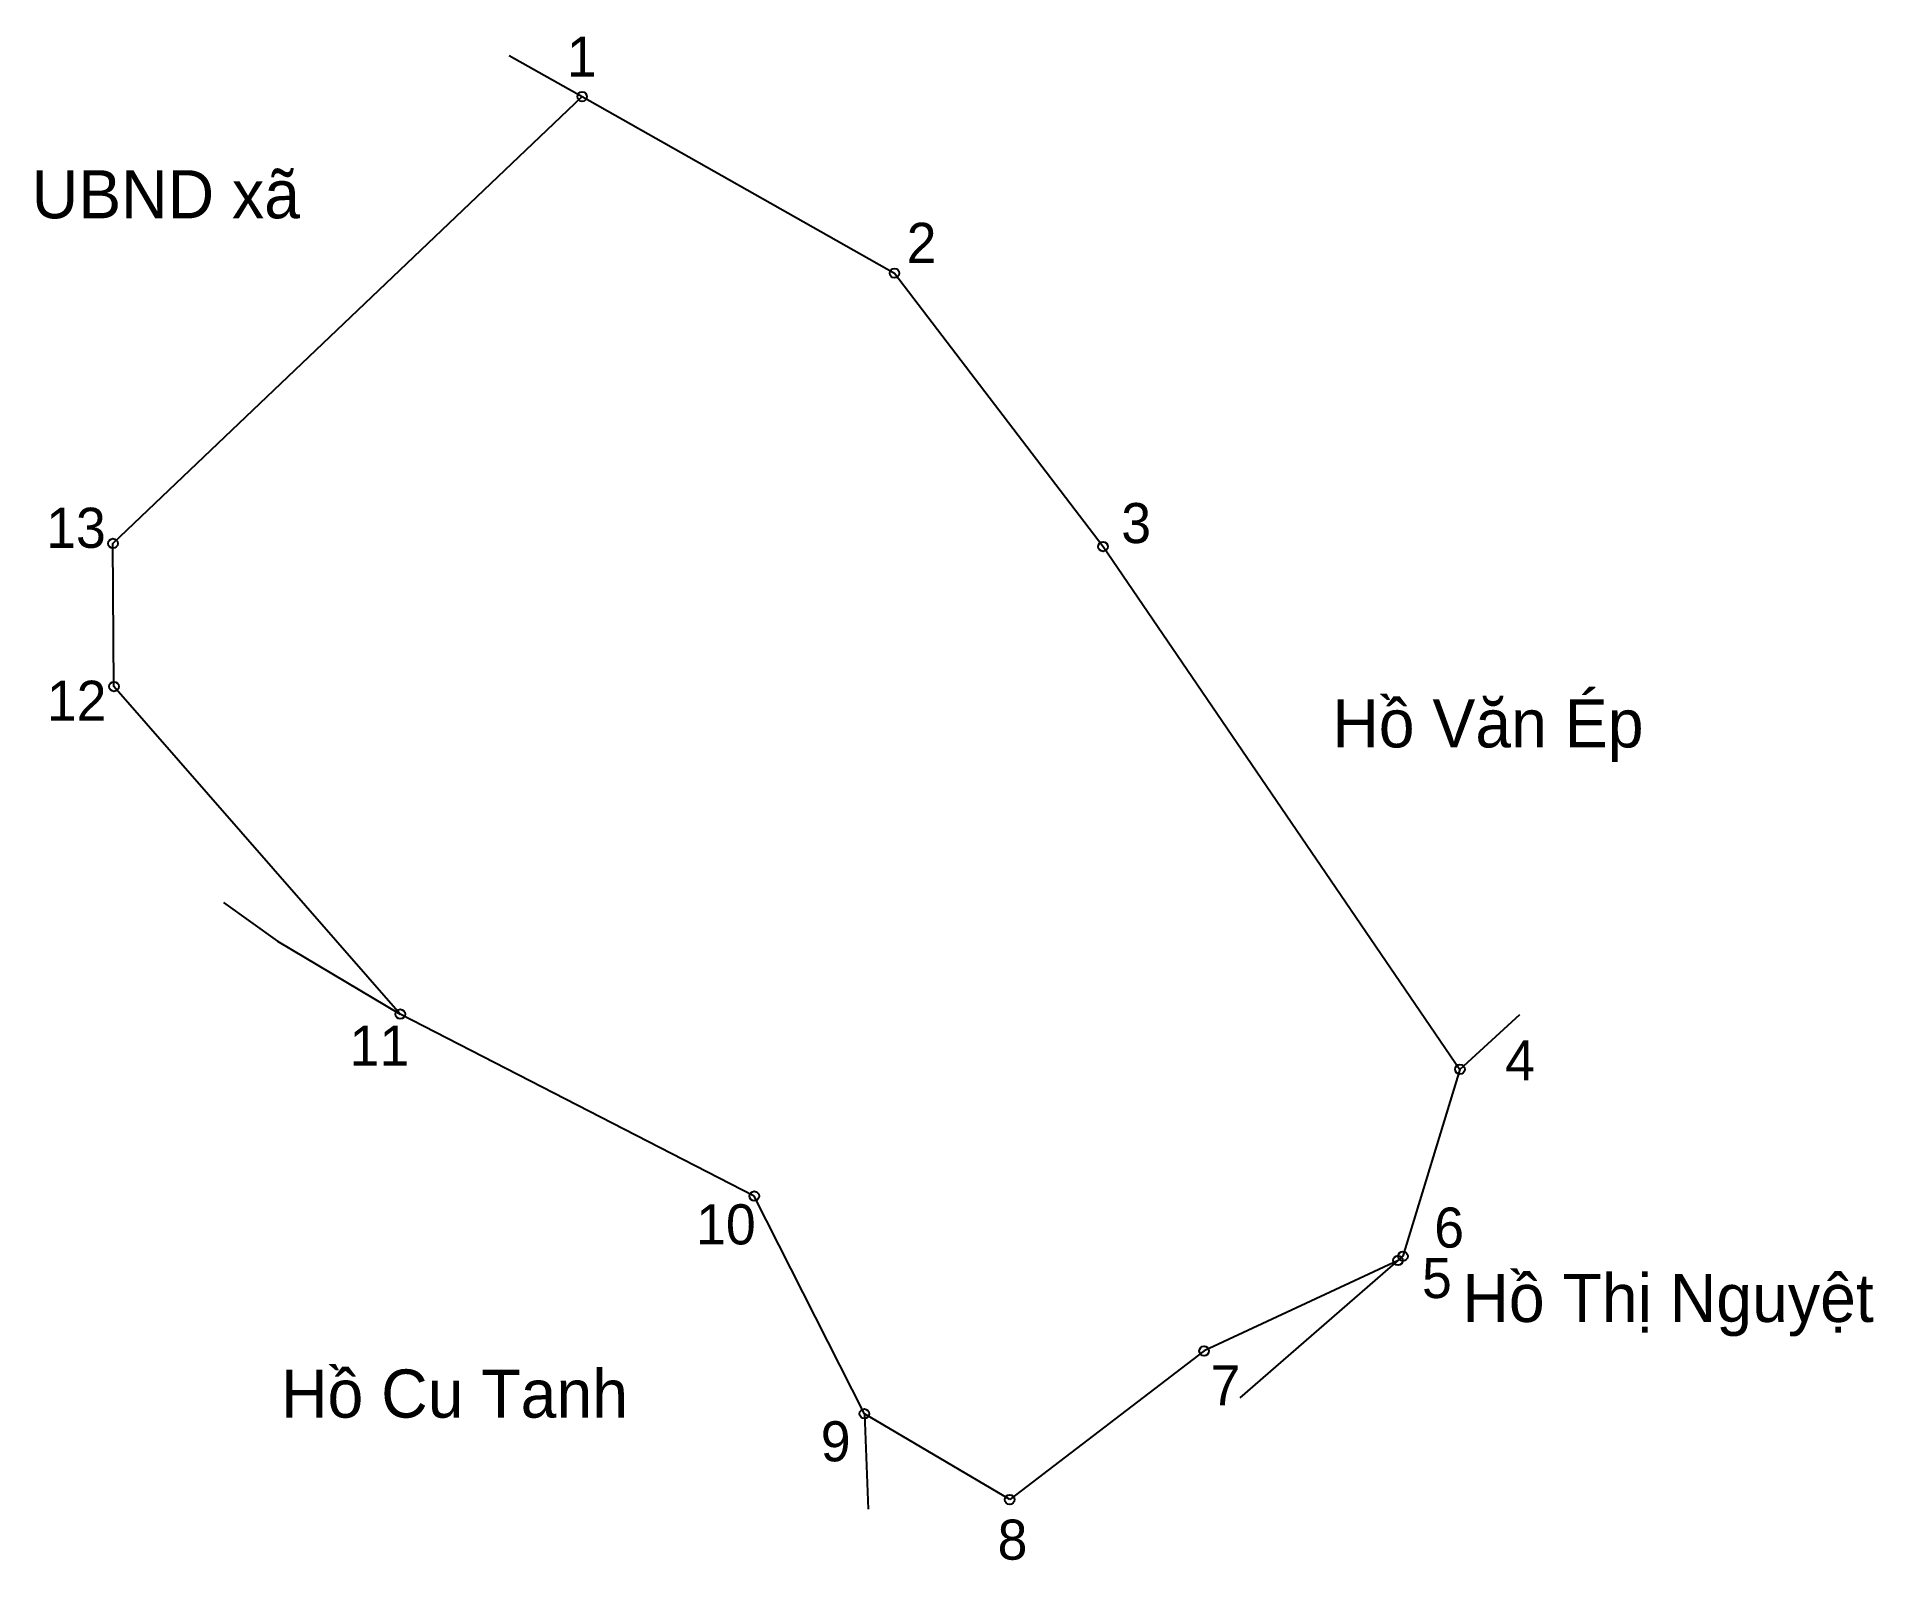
# Model space of a CAD drawing. Extents: x 547301 to 547444, y 1825042 to 1825160.
import ezdxf

# ---------------------------------------------------------------- set-up
doc = ezdxf.new("R2010")
doc.units = 0
for name, color, linetype in [('CanhThua', 7, 'Continuous'), ('MocDinhThua', 7, 'Continuous'), ('RauThua', 7, 'Continuous'), ('SoHieuDinhThua', 7, 'Continuous'), ('TenChuLanCan', 7, 'Continuous')]:
    doc.layers.add(name, color=color, linetype=linetype)

msp = doc.modelspace()

# ---------------------------------------------------------------- linework, layer by layer
at = {"layer": 'CanhThua'}
for p, q in [((547307.4, 1825120.86), (547343.94, 1825155.66)), ((547343.94, 1825155.66), (547368.26, 1825141.91)), ((547368.26, 1825141.91), (547384.5, 1825120.62)), ((547307.48, 1825109.72), (547307.4, 1825120.86)), ((547384.5, 1825120.62), (547412.29, 1825079.91)), ((547329.78, 1825084.21), (547307.48, 1825109.72)), ((547357.34, 1825070.04), (547329.78, 1825084.21)), ((547412.29, 1825079.91), (547407.85, 1825065.36)), ((547365.92, 1825053.09), (547357.34, 1825070.04)), ((547407.47, 1825065.03), (547392.37, 1825057.98)), ((547407.85, 1825065.36), (547407.47, 1825065.03)), ((547392.37, 1825057.98), (547377.23, 1825046.41)), ((547377.23, 1825046.41), (547365.92, 1825053.09))]:
    msp.add_line(p, q, dxfattribs=at)
at = {"layer": 'MocDinhThua'}
for centre in [(547343.94, 1825155.66), (547368.26, 1825141.91), (547307.4, 1825120.86), (547384.5, 1825120.62), (547307.48, 1825109.72), (547329.78, 1825084.21), (547412.29, 1825079.91), (547357.34, 1825070.04), (547407.47, 1825065.03), (547407.85, 1825065.36), (547392.37, 1825057.98), (547365.92, 1825053.09), (547377.23, 1825046.41)]:
    msp.add_circle(centre, 0.375, dxfattribs=at)
at = {"layer": 'RauThua'}
for p, q in [((547338.25, 1825158.87), (547343.94, 1825155.66)), ((547316, 1825092.91), (547320.22, 1825089.88)), ((547320.22, 1825089.88), (547329.78, 1825084.21)), ((547412.29, 1825079.91), (547416.95, 1825084.17)), ((547395.17, 1825054.33), (547407.47, 1825065.03)), ((547365.92, 1825053.09), (547366.21, 1825045.66))]:
    msp.add_line(p, q, dxfattribs=at)

# ---------------------------------------------------------------- texts
at = {"layer": 'SoHieuDinhThua'}
for s, height, p in [('1', 3.12, (547342.74, 1825157.2)), ('2', 3.12, (547369.21, 1825142.71)), ('13', 3.123, (547302.2, 1825120.52)), ('3', 3.12, (547385.92, 1825120.89)), ('12', 3.123, (547302.25, 1825107.05)), ('11', 3.123, (547325.83, 1825080.19)), ('4', 3.12, (547415.82, 1825079.06)), ('10', 3.123, (547352.81, 1825066.28)), ('6', 3.12, (547410.29, 1825066.03)), ('5', 3.12, (547409.34, 1825062.1)), ('7', 3.12, (547392.87, 1825053.75)), ('9', 3.12, (547362.52, 1825049.39)), ('8', 3.12, (547376.29, 1825041.73))]:
    msp.add_text(s, height=height, dxfattribs=at).set_placement(p)
at = {"layer": 'TenChuLanCan'}
for s, height, p in [('UBND xã', 3.748, (547301.08, 1825146.18)), ('Hồ Văn Ép', 3.748, (547402.35, 1825104.98)), ('Hồ Thị Nguyệt', 3.7482, (547412.48, 1825060.24)), ('Hồ Cu Tanh', 3.748, (547320.49, 1825052.79))]:
    msp.add_text(s, height=height, dxfattribs=at).set_placement(p)

doc.saveas('drawing.dxf')
